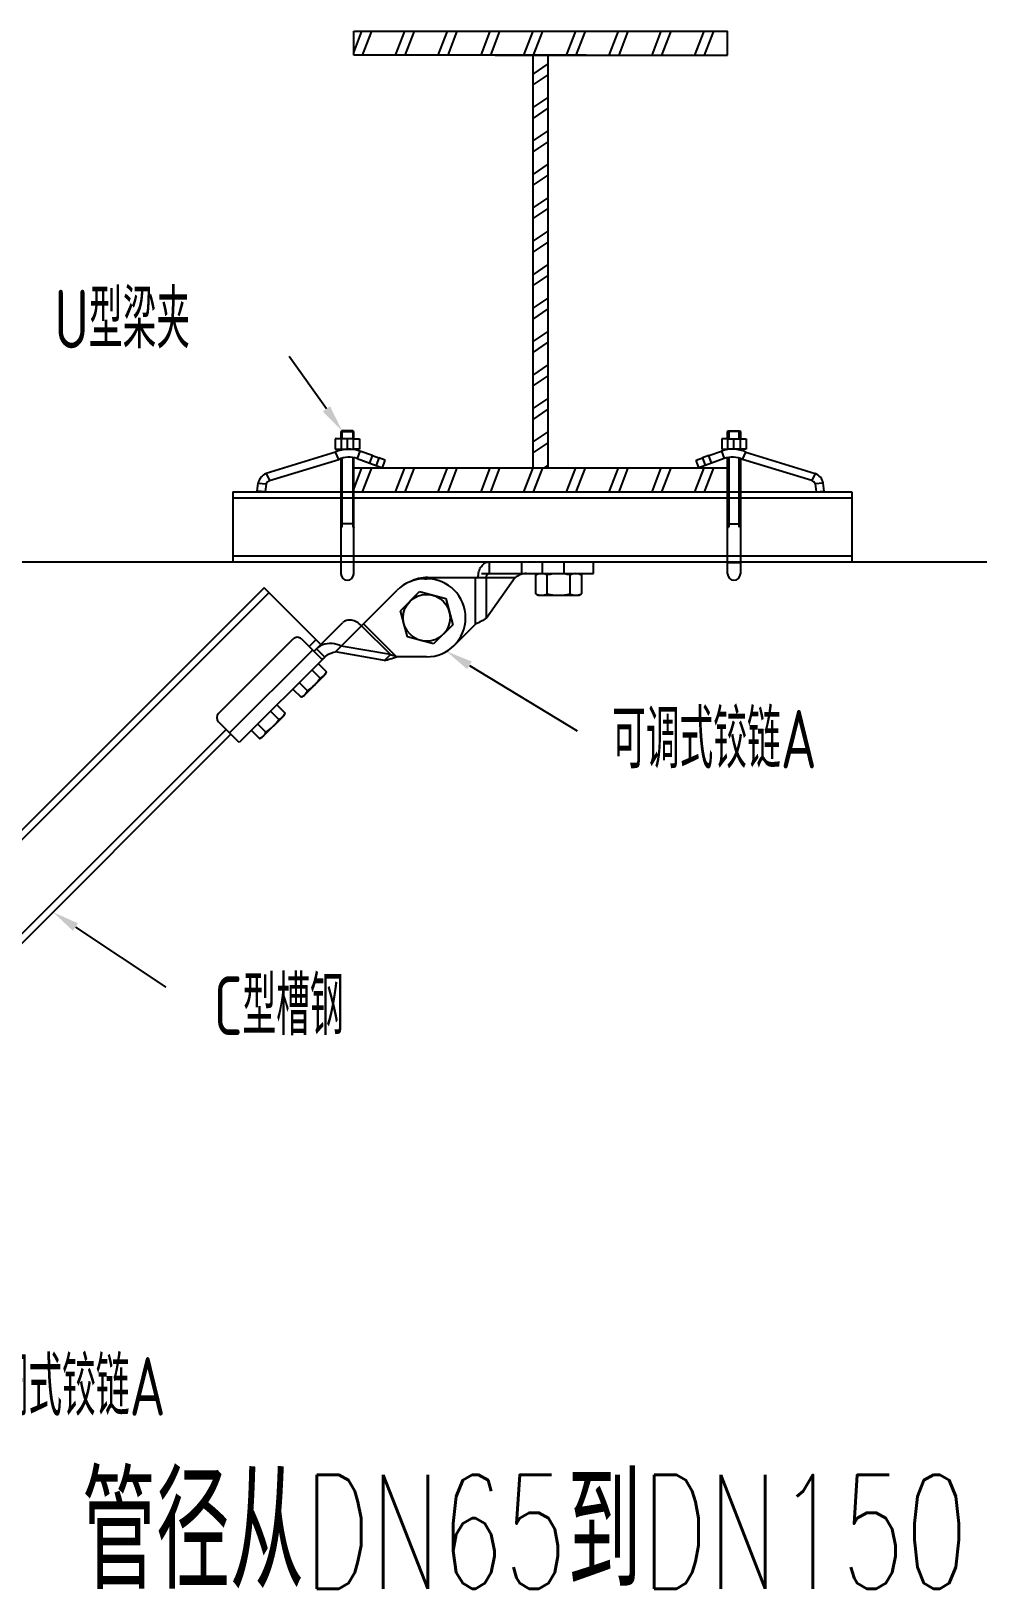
# Model space of a CAD drawing. Extents: x 4995099 to 5303443, y 4627657 to 4889583.
# Drawn here: x 5024940 to 5032044, y 4730646 to 4742233 of the extents above; entities that cross this region are included whole.
import ezdxf

# ---------------------------------------------------------------- set-up
doc = ezdxf.new("R2010")
doc.units = 0
doc.header["$LTSCALE"] = 1000
doc.header["$MEASUREMENT"] = 0
doc.layers.get('0').update_dxf_attribs({"color": 4, "linetype": 'CONTINUOUS'})
for name, color, linetype in [('BZ', 2, 'CONTINUOUS'), ('TWT_TEXT', 7, 'CONTINUOUS'), ('walraven', 7, 'CONTINUOUS'), ('支架', 7, 'CONTINUOUS')]:
    doc.layers.add(name, color=color, linetype=linetype)
doc.styles.add('HZTXT', font='TXT', dxfattribs={"bigfont": 'HZTXT'})
doc.styles.get("Standard").update_dxf_attribs({"font": 'GBENOR', "bigfont": 'GBCBIG'})

msp = doc.modelspace()

# ---------------------------------------------------------------- linework, layer by layer
for p, q in [((5027337.8, 4742074.8), (5027398.7, 4742233.2)), ((5027337.8, 4742233.2), (5030116.7, 4742233.2)), ((5027337.8, 4742055), (5027337.8, 4742233.2)), ((5027402.6, 4742055), (5027471.1, 4742233.2)), ((5027648.1, 4742055), (5027716.6, 4742233.2)), ((5027720.5, 4742055), (5027789, 4742233.2)), ((5027966, 4742055), (5028034.5, 4742233.2)), ((5028038.4, 4742055), (5028106.9, 4742233.2)), ((5028283.9, 4742055), (5028352.4, 4742233.2)), ((5028356.2, 4742055), (5028424.8, 4742233.2)), ((5028601.8, 4742055), (5028670.3, 4742233.2)), ((5028674.1, 4742055), (5028742.6, 4742233.2)), ((5028919.6, 4742055), (5028988.1, 4742233.2)), ((5028992, 4742055), (5029060.5, 4742233.2)), ((5029237.5, 4742055), (5029306, 4742233.2)), ((5029309.9, 4742055), (5029378.4, 4742233.2)), ((5029555.4, 4742055), (5029623.9, 4742233.2)), ((5029627.8, 4742055), (5029696.3, 4742233.2)), ((5029873.3, 4742055), (5029941.8, 4742233.2)), ((5029945.7, 4742055), (5030014.2, 4742233.2)), ((5030116.7, 4742055), (5030116.7, 4742233.2)), ((5028670.3, 4738985.2), (5028670.3, 4742055)), ((5028784.2, 4738985.2), (5028784.2, 4742055)), ((5028670.3, 4741914.3), (5028784.2, 4741989.5)), ((5028670.3, 4741833.5), (5028784.2, 4741908.7)), ((5028670.3, 4741665.5), (5028784.2, 4741740.7)), ((5028670.3, 4741584.7), (5028784.2, 4741659.9)), ((5028670.3, 4741416.7), (5028784.2, 4741491.9)), ((5028670.3, 4741335.9), (5028784.2, 4741411.1)), ((5028670.3, 4741167.9), (5028784.2, 4741243.1)), ((5028670.3, 4741087.1), (5028784.2, 4741162.4)), ((5028670.3, 4740919.1), (5028784.2, 4740994.3)), ((5028670.3, 4740838.4), (5028784.2, 4740913.6)), ((5028670.3, 4740670.4), (5028784.2, 4740745.6)), ((5028670.3, 4740589.6), (5028784.2, 4740664.8)), ((5028670.3, 4740421.6), (5028784.2, 4740496.8)), ((5028670.3, 4740340.8), (5028784.2, 4740416)), ((5028670.3, 4740172.8), (5028784.2, 4740248)), ((5028670.3, 4740092), (5028784.2, 4740167.2)), ((5028670.3, 4739924), (5028784.2, 4739999.2)), ((5028670.3, 4739843.2), (5028784.2, 4739918.5)), ((5028670.3, 4739675.2), (5028784.2, 4739750.4)), ((5028670.3, 4739594.5), (5028784.2, 4739669.7)), ((5028670.3, 4739426.5), (5028784.2, 4739501.7)), ((5028670.3, 4739345.7), (5028784.2, 4739420.9)), ((5028670.3, 4739177.7), (5028784.2, 4739252.9)), ((5028670.3, 4739096.9), (5028784.2, 4739172.1)), ((5027337.8, 4738985.2), (5030116.7, 4738985.2)), ((5027337.8, 4738826.7), (5027398.7, 4738985.2)), ((5027402.6, 4738807), (5027471.1, 4738985.2)), ((5027648.1, 4738807), (5027716.6, 4738985.2)), ((5027720.5, 4738807), (5027789, 4738985.2)), ((5027966, 4738807), (5028034.5, 4738985.2)), ((5028038.4, 4738807), (5028106.9, 4738985.2)), ((5028283.9, 4738807), (5028352.4, 4738985.2)), ((5028356.2, 4738807), (5028424.8, 4738985.2)), ((5028601.8, 4738807), (5028670.3, 4738985.2)), ((5028674.1, 4738807), (5028742.6, 4738985.2)), ((5028755.5, 4738985.2), (5028784.2, 4739004.1)), ((5028919.6, 4738807), (5028988.1, 4738985.2)), ((5028992, 4738807), (5029060.5, 4738985.2)), ((5029237.5, 4738807), (5029306, 4738985.2)), ((5029309.9, 4738807), (5029378.4, 4738985.2)), ((5029555.4, 4738807), (5029623.9, 4738985.2)), ((5029627.8, 4738807), (5029696.3, 4738985.2)), ((5029873.3, 4738807), (5029941.8, 4738985.2)), ((5029945.7, 4738807), (5030014.2, 4738985.2))]:
    msp.add_line(p, q)
at = {"linetype": 'Continuous'}
for p, q in [((5026437.5, 4738807), (5031039.9, 4738807)), ((5026437.5, 4738762.5), (5031039.9, 4738762.5)), ((5026437.5, 4738329.8), (5031039.9, 4738329.8)), ((5026437.5, 4738285.2), (5031039.9, 4738285.2)), ((5028344.7, 4738285.2), (5028344.7, 4738198.1)), ((5028344.7, 4738285.2), (5029120.4, 4738285.2)), ((5028584.7, 4738285.2), (5028584.7, 4738198.1)), ((5028738.7, 4738285.2), (5028738.7, 4738198.1)), ((5028902.6, 4738198.1), (5028902.6, 4738285.2)), ((5029120.4, 4738198.1), (5029120.4, 4738285.2)), ((5027866.3, 4738160.1), (5027879, 4738160.1)), ((5027888, 4738169.1), (5028538, 4738169.1)), ((5028242, 4737822), (5028242, 4738169.1)), ((5028286.6, 4738198.1), (5028344.7, 4738198.1)), ((5028538, 4738169.1), (5028324.1, 4737866.6)), ((5028324.1, 4737866.6), (5028324.1, 4738169.1)), ((5028344.7, 4738198.1), (5029120.4, 4738198.1)), ((5026671.4, 4738091.7), (5022690.3, 4734110.6)), ((5026707.3, 4738055.7), (5022726.3, 4734074.7)), ((5027092.3, 4737670.7), (5026671.4, 4738091.7)), ((5027201.3, 4737615.4), (5027660.9, 4738075)), ((5027684.6, 4737921.8), (5027826.9, 4738064)), ((5027826.9, 4738064), (5028021.2, 4738012)), ((5028021.2, 4738012), (5028073.3, 4737817.6)), ((5027736.7, 4737727.4), (5027684.6, 4737921.8)), ((5027041, 4737619.4), (5027255.9, 4737834.2)), ((5027396.1, 4737810.2), (5027610, 4737596.3)), ((5027656, 4737579.3), (5027410.6, 4737824.7)), ((5028073.3, 4737817.6), (5027931.1, 4737675.4)), ((5028242, 4737822), (5028084.3, 4737664.4)), ((5026332.6, 4737157.4), (5026887, 4737711.8)), ((5027099.6, 4737560.8), (5026948.6, 4737711.8)), ((5027056.4, 4737706.7), (5027005.1, 4737655.3)), ((5027610, 4737596.3), (5027244.9, 4737659)), ((5027931.1, 4737675.4), (5027736.7, 4737727.4)), ((5026414.7, 4737013.6), (5027030.7, 4737629.7)), ((5027121.7, 4737576.8), (5026486.6, 4736941.7)), ((5027121.7, 4737576.8), (5027060.1, 4737638.4)), ((5027074.3, 4737529.4), (5027135.3, 4737468.3)), ((5027566.4, 4737552.7), (5027201.3, 4737615.4)), ((5027566.4, 4737552.7), (5027610, 4737596.3)), ((5027879, 4737579.3), (5027656, 4737579.3)), ((5026963, 4737286.7), (5027127.3, 4737451)), ((5027026.8, 4737482), (5027087.9, 4737420.9)), ((5027127.3, 4737451), (5027135.3, 4737468.3)), ((5026884.6, 4737339.7), (5026945.6, 4737278.6)), ((5026932, 4737387.2), (5026993.1, 4737326.1)), ((5026766.2, 4737221.4), (5026827.3, 4737160.3)), ((5026963, 4737286.7), (5026945.6, 4737278.6)), ((5026486.6, 4736941.7), (5026332.6, 4737095.8)), ((5026624, 4737079.1), (5026685.1, 4737018.1)), ((5026655, 4736978.7), (5026819.2, 4737143)), ((5026718.8, 4737174), (5026779.9, 4737112.9)), ((5026819.2, 4737143), (5026827.3, 4737160.3)), ((5026389, 4737039.3), (5023742.7, 4734393)), ((5026425, 4737003.4), (5023778.7, 4734357)), ((5026576.5, 4737031.7), (5026637.6, 4736970.6)), ((5026655, 4736978.7), (5026637.6, 4736970.6))]:
    msp.add_line(p, q, dxfattribs=at)
at = {"color": 7}
for p, q in [((5026437.5, 4738807), (5026437.5, 4738285.2)), ((5027337.8, 4738807), (5030116.7, 4738807)), ((5031039.9, 4738807), (5031039.9, 4738285.2))]:
    msp.add_line(p, q, dxfattribs=at)
msp.add_lwpolyline([(5027134.5, 4739423.7), (5026858, 4739812.2)], dxfattribs=at)
for points in [[(5028197.6, 4737515.6), (5028997.7, 4737027.6)], [(5025268.2, 4735569.3), (5025940.6, 4735121.2)]]:
    msp.add_lwpolyline(points)
at = {"linetype": 'Continuous'}
msp.add_circle((5027879, 4737869.7), 174.2, dxfattribs=at)
for centre, radius, start, end in [((5027866.3, 4737869.7), 290.4, 90, 135.00001), ((5027888, 4737878.7), 290.4, 90, 117.0003), ((5027879, 4737869.7), 290.4, 270, 90), ((5026917.8, 4737681), 43.6, 44.99999, 135.00001), ((5026363.4, 4737126.6), 43.6, 135.00001, 224.99999)]:
    msp.add_arc(centre, radius, start, end, dxfattribs=at)
for points, knots in [([(5028262.5, 4738169.1), (5028262.5, 4738184), (5028266.4, 4738213.1), (5028283.6, 4738251.1), (5028310.4, 4738278.2), (5028333.8, 4738285.2), (5028344.7, 4738285.2)], [0, 0, 0, 0, 0.2879693, 0.555344, 0.7905333, 1, 1, 1, 1]), ([(5028324.1, 4738169.1), (5028324.1, 4738176.2), (5028326.8, 4738189.5), (5028339, 4738198.1), (5028344.7, 4738198.1)], [0, 0, 0, 0, 0.5597603, 1, 1, 1, 1]), ([(5028586, 4738193.1), (5028581.5, 4738191.8), (5028564.5, 4738185.9), (5028548.7, 4738176.8), (5028538, 4738169.1)], [0, 0, 0, 0, 0.2652356, 1, 1, 1, 1]), ([(5027396.1, 4737810.2), (5027385.5, 4737820.8), (5027362.2, 4737838.5), (5027323.2, 4737853.3), (5027285.1, 4737853.5), (5027263.6, 4737841.9), (5027255.9, 4737834.2)], [0, 0, 0, 0, 0.2879707, 0.5553439, 0.7905323, 1, 1, 1, 1]), ([(5028324.1, 4737866.6), (5028312.1, 4737858.3), (5028284.9, 4737843), (5028256.9, 4737829.3), (5028242, 4737822)], [0, 0, 0, 0, 0.4682186, 1, 1, 1, 1]), ([(5027106.1, 4737668.2), (5027101.8, 4737666.6), (5027085, 4737659.1), (5027069.8, 4737648.1), (5027060.1, 4737638.4)], [0, 0, 0, 0, 0.2529073, 1, 1, 1, 1]), ([(5027244.9, 4737659), (5027223.6, 4737669.3), (5027177, 4737682.6), (5027128.2, 4737676.8), (5027106.1, 4737668.2)], [0, 0, 0, 0, 0.5007687, 1, 1, 1, 1]), ([(5027121.7, 4737576.8), (5027117.1, 4737572.3), (5027112.5, 4737566.9), (5027101.6, 4737558.7), (5027099.6, 4737560.8)], [0, 0, 0, 0, 0.6932466, 1, 1, 1, 1]), ([(5027121.7, 4737576.8), (5027132.7, 4737587.9), (5027158, 4737605.1), (5027187.2, 4737613.1), (5027201.3, 4737615.4)], [0, 0, 0, 0, 0.5225162, 1, 1, 1, 1]), ([(5027566.4, 4737552.7), (5027580.8, 4737555.4), (5027610.9, 4737563.8), (5027640.3, 4737573.9), (5027656, 4737579.3)], [0, 0, 0, 0, 0.4682186, 1, 1, 1, 1]), ([(5027656, 4737579.3), (5027652.1, 4737580.6), (5027636.5, 4737585.6), (5027621, 4737591.1), (5027610, 4737596.3)], [0, 0, 0, 0, 0.254643, 1, 1, 1, 1]), ([(5027087.9, 4737420.9), (5027090.6, 4737422.1), (5027100.8, 4737427.3), (5027110.2, 4737434), (5027116.3, 4737440)], [0, 0, 0, 0, 0.2556987, 1, 1, 1, 1]), ([(5027116.3, 4737440), (5027118.2, 4737442), (5027125.9, 4737450.5), (5027131.7, 4737460.5), (5027135.3, 4737468.3)], [0, 0, 0, 0, 0.2463224, 1, 1, 1, 1]), ([(5026974, 4737297.7), (5026976, 4737299.7), (5026983.6, 4737308.2), (5026989.4, 4737318.3), (5026993.1, 4737326.1)], [0, 0, 0, 0, 0.2463224, 1, 1, 1, 1]), ([(5026945.6, 4737278.6), (5026947.1, 4737279.3), (5026952.8, 4737282.1), (5026958.3, 4737285.3), (5026962.2, 4737288)], [0, 0, 0, 0, 0.2533457, 1, 1, 1, 1]), ([(5026779.9, 4737112.9), (5026782.5, 4737114.1), (5026792.7, 4737119.2), (5026802.2, 4737126), (5026808.2, 4737132)], [0, 0, 0, 0, 0.2556987, 1, 1, 1, 1]), ([(5026808.2, 4737132), (5026810.2, 4737134), (5026817.9, 4737142.5), (5026823.7, 4737152.5), (5026827.3, 4737160.3)], [0, 0, 0, 0, 0.2463224, 1, 1, 1, 1]), ([(5026637.6, 4736970.6), (5026639.1, 4736971.3), (5026644.8, 4736974.1), (5026650.3, 4736977.3), (5026654.2, 4736979.9)], [0, 0, 0, 0, 0.2533457, 1, 1, 1, 1]), ([(5026666, 4736989.7), (5026668, 4736991.7), (5026675.6, 4737000.2), (5026681.4, 4737010.2), (5026685.1, 4737018.1)], [0, 0, 0, 0, 0.2463224, 1, 1, 1, 1])]:
    msp.add_open_spline(points, degree=3, knots=knots, dxfattribs=at)
for points in [[(5028621.6, 4738198.1), (5028609.6, 4738198.1), (5028597.5, 4738196.4), (5028586, 4738193.1)], [(5027045.1, 4737368.9), (5027061, 4737384.7), (5027075.1, 4737402.4), (5027087.9, 4737420.9)], [(5026962.2, 4737288), (5026966.4, 4737290.8), (5026970.4, 4737294.1), (5026974, 4737297.7)], [(5026993.1, 4737326.1), (5027011.5, 4737338.8), (5027029.2, 4737353), (5027045.1, 4737368.9)], [(5026685.1, 4737018.1), (5026703.5, 4737030.8), (5026721.2, 4737045), (5026737.1, 4737060.8)], [(5026737.1, 4737060.8), (5026753, 4737076.7), (5026767.1, 4737094.4), (5026779.9, 4737112.9)], [(5026654.2, 4736979.9), (5026658.4, 4736982.8), (5026662.4, 4736986.1), (5026666, 4736989.7)]]:
    msp.add_open_spline(points, degree=3, dxfattribs=at)
at = {"color": 7}
msp.add_solid([(5027161.7, 4739443), (5027250.5, 4739260.7), (5027107.4, 4739404.4)], dxfattribs=at)
for points in [[(5028180.2, 4737487.2), (5028026.8, 4737619.7), (5028214.9, 4737544.1)], [(5025249.8, 4735541.5), (5025101.8, 4735680.2), (5025286.7, 4735597)]]:
    msp.add_solid(points)
at = {"layer": 'BZ'}
msp.add_line((5018146.4, 4738285.2), (5032044.1, 4738285.2), dxfattribs=at)
at = {"layer": 'walraven'}
for p, q in [((5029065.5, 4742055), (5027337.8, 4742055)), ((5028389, 4742055), (5030116.7, 4742055))]:
    msp.add_line(p, q, dxfattribs=at)
at = {"layer": 'walraven', "color": 7, "linetype": 'Continuous'}
for p, q in [((5027245.2, 4739201.6), (5027200.3, 4739201.6)), ((5027200.3, 4739201.6), (5027200.3, 4739124)), ((5027248.2, 4739260.7), (5027242.2, 4739254.7)), ((5027242.2, 4739254.7), (5027242.2, 4739201.6)), ((5027245.2, 4739201.6), (5027245.2, 4739124)), ((5027334.9, 4739201.6), (5027245.2, 4739201.6)), ((5027331.8, 4739260.7), (5027248.2, 4739260.7)), ((5027337.8, 4739254.7), (5027331.8, 4739260.7)), ((5027334.9, 4739124), (5027334.9, 4739201.6)), ((5027334.9, 4739201.6), (5027379.7, 4739201.6)), ((5027337.8, 4739201.6), (5027337.8, 4739254.7)), ((5027379.7, 4739201.6), (5027379.7, 4739124)), ((5030119.6, 4739201.6), (5030074.8, 4739201.6)), ((5030074.8, 4739201.6), (5030074.8, 4739124)), ((5030116.7, 4739254.7), (5030122.7, 4739260.7)), ((5030116.7, 4739201.6), (5030116.7, 4739254.7)), ((5030119.6, 4739124), (5030119.6, 4739201.6)), ((5030119.6, 4739201.6), (5030209.3, 4739201.6)), ((5030122.7, 4739260.7), (5030206.3, 4739260.7)), ((5030206.3, 4739260.7), (5030212.3, 4739254.7)), ((5030209.3, 4739201.6), (5030209.3, 4739124)), ((5030209.3, 4739201.6), (5030254.2, 4739201.6)), ((5030212.3, 4739254.7), (5030212.3, 4739201.6)), ((5030254.2, 4739201.6), (5030254.2, 4739124)), ((5027201.1, 4739101.6), (5026685.5, 4738943.9)), ((5026710.8, 4738889.8), (5027226.4, 4739047.4)), ((5027200.3, 4739124), (5027245.2, 4739124)), ((5027242.2, 4739124), (5027242.2, 4739116.3)), ((5027242.2, 4739053.9), (5027242.2, 4738257)), ((5027245.2, 4739124), (5027334.9, 4739124)), ((5027250.5, 4739116.3), (5027250.5, 4739123.9)), ((5027250.5, 4738543.8), (5027250.5, 4739053.9)), ((5027329.6, 4739121.3), (5027329.6, 4739123.9)), ((5027329.6, 4739060.6), (5027329.6, 4738543.8)), ((5027379.7, 4739124), (5027334.9, 4739124)), ((5027337.8, 4739124), (5027337.8, 4739121.3)), ((5027337.8, 4738257), (5027337.8, 4739060.6)), ((5027363.4, 4739053.4), (5027456.1, 4739019.7)), ((5027476.6, 4739075.8), (5027383.9, 4739109.6)), ((5027476.6, 4739075.8), (5027525.2, 4739058.1)), ((5027571.4, 4739041.3), (5027525.2, 4739058.1)), ((5027551, 4738985.2), (5027571.4, 4739041.3)), ((5029883.1, 4739041.3), (5029929.3, 4739058.1)), ((5029903.5, 4738985.2), (5029883.1, 4739041.3)), ((5029977.9, 4739075.8), (5029929.3, 4739058.1)), ((5029977.9, 4739075.8), (5030070.6, 4739109.6)), ((5030091.1, 4739053.4), (5029998.4, 4739019.7)), ((5030074.8, 4739124), (5030119.6, 4739124)), ((5030116.7, 4739124), (5030116.7, 4739121.3)), ((5030116.7, 4738257), (5030116.7, 4739060.6)), ((5030209.3, 4739124), (5030119.6, 4739124)), ((5030124.9, 4739121.3), (5030124.9, 4739123.9)), ((5030124.9, 4739060.6), (5030124.9, 4738543.8)), ((5030204, 4739116.3), (5030204, 4739123.9)), ((5030204, 4738543.8), (5030204, 4739053.9)), ((5030254.2, 4739124), (5030209.3, 4739124)), ((5030212.3, 4739124), (5030212.3, 4739116.3)), ((5030212.3, 4739053.9), (5030212.3, 4738257)), ((5030743.7, 4738889.8), (5030228.1, 4739047.4)), ((5030253.4, 4739101.6), (5030769, 4738943.9)), ((5027456.1, 4739019.7), (5027504.8, 4739002)), ((5027504.8, 4739002), (5027551, 4738985.2)), ((5029949.7, 4739002), (5029903.5, 4738985.2)), ((5029998.4, 4739019.7), (5029949.7, 4739002)), ((5026620, 4738812.2), (5026626.4, 4738871.6)), ((5026679.5, 4738807), (5026620, 4738812.2)), ((5026687.5, 4738866.3), (5026679.5, 4738807)), ((5030767, 4738866.3), (5030775, 4738807)), ((5030775, 4738807), (5030834.5, 4738812.2)), ((5030834.5, 4738812.2), (5030828.1, 4738871.6)), ((5027337.8, 4738567.3), (5027242.2, 4738567.3)), ((5027250.5, 4738567.3), (5027242.2, 4738538.7)), ((5027329.6, 4738567.3), (5027337.8, 4738538.7)), ((5030124.9, 4738567.3), (5030116.7, 4738538.7)), ((5030116.7, 4738567.3), (5030212.3, 4738567.3)), ((5030204, 4738567.3), (5030212.3, 4738538.7)), ((5027242.2, 4738280.5), (5027242.2, 4738196.8)), ((5027337.8, 4738196.8), (5027337.8, 4738280.5)), ((5030116.7, 4738196.8), (5030116.7, 4738280.5)), ((5030212.3, 4738280.5), (5030212.3, 4738196.8))]:
    msp.add_line(p, q, dxfattribs=at)
at = {"layer": 'walraven', "color": 1, "linetype": 'Continuous'}
for p, q in [((5027242.2, 4739254.7), (5027290, 4739254.7)), ((5027250.5, 4739201.6), (5027250.5, 4739260.7)), ((5027290, 4739254.7), (5027337.8, 4739254.7)), ((5027329.6, 4739260.7), (5027329.6, 4739201.6)), ((5030164.5, 4739254.7), (5030116.7, 4739254.7)), ((5030124.9, 4739260.7), (5030124.9, 4739201.6)), ((5030212.3, 4739254.7), (5030164.5, 4739254.7)), ((5030204, 4739201.6), (5030204, 4739260.7)), ((5027226.4, 4739047.4), (5027201.1, 4739101.6)), ((5027383.9, 4739109.6), (5027363.4, 4739053.4)), ((5027456.1, 4739019.7), (5027476.6, 4739075.8)), ((5027525.2, 4739058.1), (5027504.8, 4739002)), ((5029929.3, 4739058.1), (5029949.7, 4739002)), ((5029998.4, 4739019.7), (5029977.9, 4739075.8)), ((5030070.6, 4739109.6), (5030091.1, 4739053.4)), ((5030228.1, 4739047.4), (5030253.4, 4739101.6)), ((5026685.5, 4738943.9), (5026710.8, 4738889.8)), ((5030769, 4738943.9), (5030743.7, 4738889.8)), ((5026626.4, 4738871.6), (5026687.5, 4738866.3)), ((5030828.1, 4738871.6), (5030767, 4738866.3)), ((5030116.7, 4738280.5), (5030212.3, 4738280.5))]:
    msp.add_line(p, q, dxfattribs=at)
at = {"layer": 'walraven', "color": 3, "linetype": 'Continuous'}
for p, q in [((5027290, 4739124), (5027290, 4739201.6)), ((5030164.5, 4739124), (5030164.5, 4739201.6))]:
    msp.add_line(p, q, dxfattribs=at)
at = {"layer": 'walraven', "color": 7, "linetype": 'Continuous'}
for centre, radius, start, end in [((5027302.1, 4738885), 239, 69.99999, 115.00001), ((5027302.1, 4738885), 179.2, 69.99999, 115.00001), ((5030152.4, 4738885), 239, 64.99999, 110.00001), ((5030152.4, 4738885), 179.2, 64.99999, 110.00001), ((5026731, 4738846.5), 107.5, 115.00001, 166.46964), ((5026731, 4738846.5), 107.5, 115.00001, 166.46964), ((5030723.5, 4738846.5), 107.5, 13.53036, 64.99999), ((5026731, 4738846.5), 47.8, 115.00001, 155.50345), ((5030723.5, 4738846.5), 47.8, 24.49655, 64.99999), ((5027290, 4738196.8), 47.8, 180, 0), ((5030164.5, 4738196.8), 47.8, 180, 0)]:
    msp.add_arc(centre, radius, start, end, dxfattribs=at)
at = {"layer": '支架', "color": 7, "linetype": 'Continuous'}
for p, q in [((5028692.1, 4738188.4), (5028708.9, 4738198.1)), ((5028692.1, 4738047.8), (5028692.1, 4738188.4)), ((5028708.9, 4738198.1), (5029012.9, 4738198.1)), ((5028776.5, 4738047.8), (5028776.5, 4738188.4)), ((5028945.3, 4738047.8), (5028945.3, 4738188.4)), ((5029012.9, 4738198.1), (5029029.7, 4738188.4)), ((5029029.7, 4738188.4), (5029029.7, 4738047.8)), ((5028692.1, 4738047.8), (5028708.9, 4738038.1)), ((5028708.9, 4738038.1), (5029012.9, 4738038.1)), ((5029012.9, 4738038.1), (5029029.7, 4738047.8))]:
    msp.add_line(p, q, dxfattribs=at)
for centre, radius, start, end in [((5028734.3, 4738101.5), 96.7, 64.11128, 115.88872), ((5028860.9, 4737826.1), 372.1, 76.88834, 103.11166), ((5028987.5, 4738101.5), 96.7, 64.11128, 115.88872), ((5028734.3, 4738134.8), 96.7, 244.11128, 295.88872), ((5028860.9, 4738410.2), 372.1, 256.88834, 283.11166), ((5028987.5, 4738134.8), 96.7, 244.11128, 295.88872)]:
    msp.add_arc(centre, radius, start, end, dxfattribs=at)

# ---------------------------------------------------------------- texts
at = {"width": 0.8}
for s, p in [('U型梁夹', (5025112.2, 4739872.7)), ('可调式铰链A', (5029257.8, 4736749.3)), ('C型槽钢', (5026296.9, 4734766)), ('可调式铰链A', (5024416.7, 4731934.5))]:
    msp.add_text(s, height=435.6, dxfattribs=at).set_placement(p)
at = {"layer": 'TWT_TEXT', "style": 'HZTXT', "width": 0.65}
msp.add_text('管径从DN65到DN150', height=847, dxfattribs=at).set_placement((5025316, 4730647.3))

doc.saveas('drawing.dxf')
